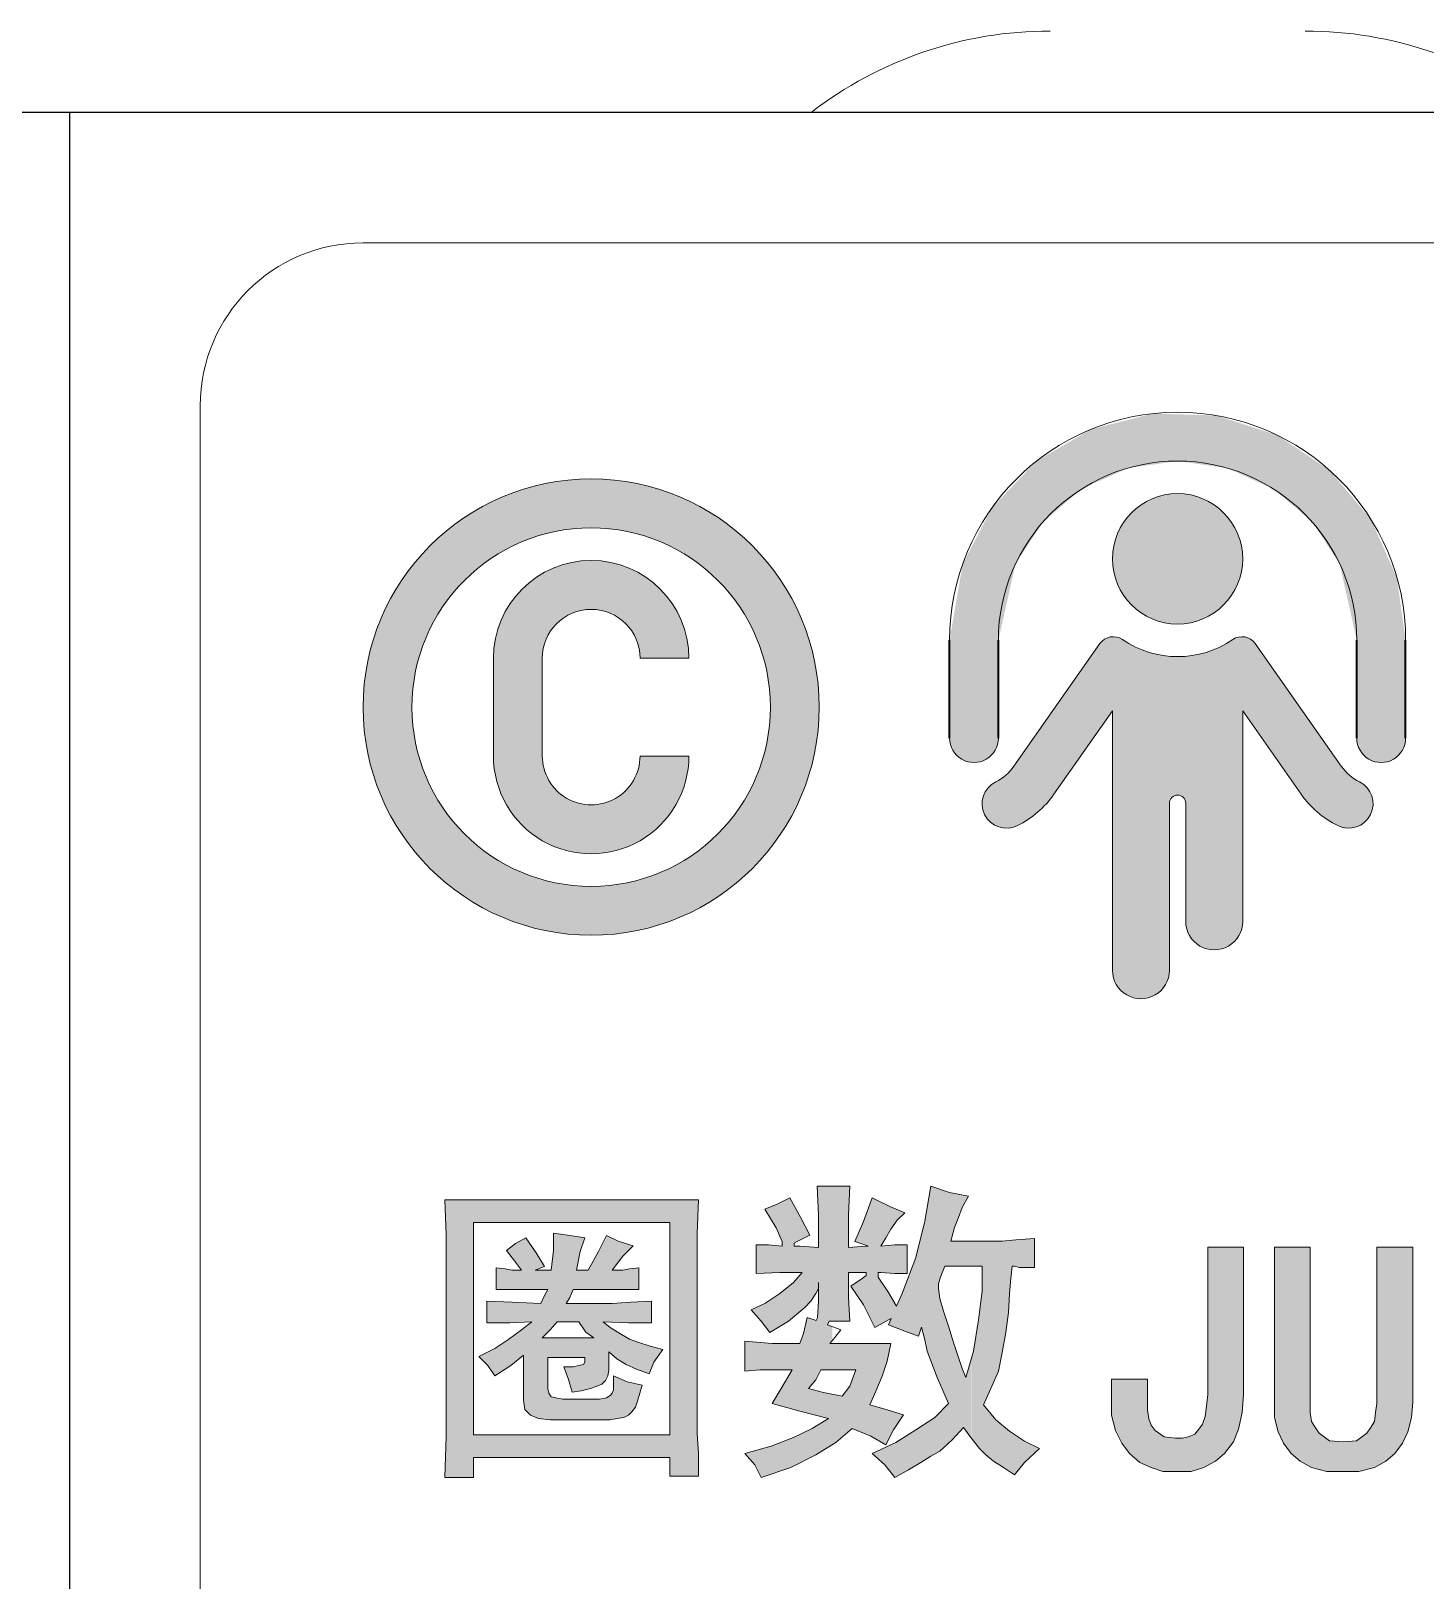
# Model space of a CAD drawing. Header units: millimetres. Extents: x -13 to 383, y -156 to 81.
# Drawn here: x 128.11 to 136.67, y 39.64 to 49.15 of the extents above; entities that cross this region are included whole.
import ezdxf

# ---------------------------------------------------------------- set-up
doc = ezdxf.new("R2010")
doc.units = ezdxf.units.MM
doc.header["$LTSCALE"] = 0.5
doc.layers.get('0').update_dxf_attribs({"lineweight": 18})
doc.layers.add('粗实线层', color=7, linetype='Continuous', lineweight=35)

msp = doc.modelspace()

# ---------------------------------------------------------------- hatches: boundary and pattern name
at = {"linetype": 'Continuous', "ltscale": 0.5}
msp.add_hatch(color=4, dxfattribs=at).paths.add_polyline_path([(136.2534463501168, 45.410622961361), (136.1483802324263, 45.87975296883008), (135.9781308985598, 46.1385369452524), (135.7424834106432, 46.33959475677326), (135.4601248057391, 46.46698235574411), (135.1534463504017, 46.51059780216838), (134.8467678950644, 46.46698235574278), (134.5644092901609, 46.3395947567707), (134.3287618022452, 46.13853694524882), (134.1585124683789, 45.87975296882618), (134.0534463506332, 45.41062063195064), (134.053446350705, 45.41062685825487), (134.0534463507682, 44.810601817866), (134.0483361774457, 44.77177850103657), (134.0333518345567, 44.73560070025749), (134.0095144976106, 44.70453391464417), (133.9784486692552, 44.6806953301725), (133.9422714702296, 44.66570953450844), (133.90344835864, 44.66059780216724), (133.8646251102169, 44.66570849516356), (133.8284475100158, 44.68069332231357), (133.7973810434829, 44.70453107510578), (133.7735428748488, 44.73559722255276), (133.7585575634404, 44.77177462216935), (133.753446350705, 44.81059780218104), (133.7534463507013, 45.41062685826385), (133.8343961506027, 45.87975296882531), (134.0154071805628, 46.2259914788083), (134.2850494551736, 46.50872658894706), (134.6223230554143, 46.7059387015141), (135.0009608898091, 46.80226880650325), (135.3914743929172, 46.79021465150635), (135.763450114349, 46.67071502210208), (136.0879183384357, 46.45307662861293), (136.3396092648816, 46.15424929333843), (136.4989210375562, 45.7975058871629), (136.5534463500383, 45.41062982295467), (136.5534463500353, 44.81059780217917), (136.5483351373661, 44.77177462216935), (136.5333498259577, 44.73559722255276), (136.5095116573237, 44.70453107510578), (136.4784451907907, 44.68069332231357), (136.4422675905897, 44.66570849516356), (136.4034443421666, 44.66059780216724), (136.364621230577, 44.66570953450844), (136.3284440315514, 44.6806953301725), (136.2973782031959, 44.70453391464417), (136.2735408662498, 44.73560070025749), (136.2585565233609, 44.77177850103657), (136.2534463500383, 44.81060181786385), (136.2534463500383, 45.41062982295467)], flags=0)
h = msp.add_hatch(color=4, dxfattribs=at)
edge = h.paths.add_edge_path(flags=0)
edge.add_arc((131.5534463513754, 45.00059780257939), 1.100000000010283, 3.3309081754652e-12, 42.90514796026184)
edge.add_arc((131.5534463514166, 45.00059780268364), 1.099999999909128, 42.90514795774602, 90.00000000161216)
edge.add_line((131.5534463513856, 46.10059780259275), (131.5534463513856, 46.40059780259035))
edge.add_arc((131.5534463513783, 45.00059780258307), 1.400000000007282, -4.530420483206399e-11, 89.99999999970231, ccw=False)
edge.add_line((132.9534463513856, 45.00059780258196), (132.6534463513849, 45.00059780259219))
edge = h.paths.add_edge_path(flags=0)
edge.add_arc((131.5534463513966, 45.00059780254404), 1.099999999953184, 269.9999999994256, 324.4079649619454)
edge.add_arc((131.5534463514099, 45.0005978025949), 1.099999999972, 324.4079649593887, 359.9999999998575)
edge.add_line((132.6534463513819, 45.00059780259216), (132.9534463513856, 45.00059780259219))
edge.add_arc((131.5534463513866, 45.00059780258932), 1.399999999998954, -89.99999999996157, 1.1760903362301178e-10, ccw=False)
edge.add_line((131.5534463513876, 43.60059780259036), (131.5534463513856, 43.90059780259083))
edge = h.paths.add_edge_path(flags=0)
edge.add_arc((131.5534463514343, 45.00059780257598), 1.400000000050625, 152.2807203900483, 179.9999999999974, ccw=False)
edge.add_arc((131.553446351383, 45.0005978025891), 1.39999999999916, 89.99999999990001, 152.280720389548, ccw=False)
edge.add_line((131.5534463513855, 46.40059780258826), (131.5534463513856, 46.10059780259221))
edge.add_arc((131.5534463513929, 45.0005978025896), 1.100000000002616, 90.00000000038048, 179.9999999998645)
edge.add_line((130.4534463513903, 45.0005978025922), (130.1534463513851, 45.00059780259219))
edge = h.paths.add_edge_path(flags=0)
edge.add_arc((131.5534463513833, 45.00059780259048), 1.399999999997249, 199.4673019416977, 270.0000000000954, ccw=False)
edge.add_arc((131.5534463513304, 45.00059780258371), 1.399999999945125, 179.999999999619, 199.4673019421577, ccw=False)
edge.add_line((130.1534463513853, 45.00059780259302), (130.4534463513857, 45.00059780259219))
edge.add_arc((131.5534463513758, 45.00059780257768), 1.09999999999016, 179.9999999992443, 270.0000000010318)
edge.add_line((131.5534463513956, 43.90059780258752), (131.5534463513856, 43.60059780259545))
edge = h.paths.add_edge_path(flags=0)
edge.add_line((131.5534463513856, 45.60059780258911), (131.5534463513856, 45.64094157121171))
edge.add_line((131.5534463513856, 45.64094157121171), (131.5534463513856, 45.90059780258523))
edge.add_arc((131.5534463514071, 45.30059780260672), 0.5999999999785146, -2.8632030080188997e-10, 90.00000000205188, ccw=False)
edge.add_line((132.1534463513856, 45.30059780260372), (131.8534463513856, 45.30059780260022))
edge.add_arc((131.5534463513373, 45.30059780256997), 0.3000000000482714, 5.77554804144241e-09, 89.99999998500203)
edge = h.paths.add_edge_path(flags=0)
edge.add_arc((131.5534463513821, 45.30059780258759), 0.5999999999840175, 145.4420408847364, 179.9995411834517, ccw=False)
edge.add_arc((131.5534463514441, 45.30059780250116), 0.6000000000840717, 90.00000000558009, 145.4420408812954, ccw=False)
edge.add_line((131.5534463513856, 45.90059780258522), (131.5534463513856, 45.60059780258911))
edge.add_arc((131.5534463513834, 45.30059780261198), 0.2999999999771319, 89.99999999958203, 179.9995411872975)
edge.add_line((131.2534463514159, 45.30060020494967), (131.2534463513856, 45.00059780259219))
edge.add_line((131.2534463513856, 45.00059780259219), (130.9534463513856, 45.00059780259219))
edge.add_line((130.9534463513856, 45.00059780259219), (130.9534463513856, 45.30060260729903))
edge = h.paths.add_edge_path(flags=0)
edge.add_arc((131.5534463514104, 44.70059780262429), 0.60000000003064, 201.5961435173326, 269.9999999976306, ccw=False)
edge.add_arc((131.5534463513646, 44.70059780258316), 0.5999999999728716, 179.9997404137335, 201.5961435152917, ccw=False)
edge.add_line((130.9534463513979, 44.70060052096419), (130.9534463513856, 45.00059780259219))
edge.add_line((130.9534463513856, 45.00059780259219), (131.2534463513856, 45.00059780259219))
edge.add_line((131.2534463513856, 45.00059780259219), (131.2534463513856, 44.70060052094801))
edge.add_arc((131.5534463514145, 44.70059780262404), 0.3000000000412317, 179.9994808383641, 269.9999999949355)
edge.add_line((131.553446351388, 44.40059780258281), (131.5534463513856, 44.10059780259505))
edge = h.paths.add_edge_path(flags=0)
edge.add_arc((131.5534463513261, 44.7005978026741), 0.300000000058894, 270.0000000113394, 328.7293883228806)
edge.add_arc((131.5534463515819, 44.70059780252436), 0.2999999997625762, 328.729388321967, 360.0000000115185)
edge.add_line((131.8534463513444, 44.70059780258467), (132.1534463513854, 44.70059780257302))
edge.add_arc((131.5534463514019, 44.70059780257661), 0.5999999999834529, 269.99999999769847, 359.99999999965735, ccw=False)
edge.add_line((131.5534463513778, 44.10059780259314), (131.5534463513856, 44.40059780261519))
h = msp.add_hatch(color=4, dxfattribs=at)
edge = h.paths.add_edge_path(flags=0)
edge.add_arc((135.1534463503992, 45.9105978021828), 0.3999999999955719, 178.1921975606817, 360, ccw=False)
edge.add_arc((135.1534463504033, 45.9105978021768), 0.3999999999998582, -4.559979061014019e-10, 178.1921975598416, ccw=False)
h = msp.add_hatch(color=4, dxfattribs=at)
edge = h.paths.add_edge_path(flags=0)
edge.add_line((134.7534463504034, 43.38559796676663), (134.7534463504034, 44.97740560221818))
edge.add_line((134.7534463504034, 44.97740560221818), (134.3946054685349, 44.46597812624828))
edge.add_arc((133.9034463506688, 44.81059780230272), 0.6000000001557204, 296.38779996306494, 324.94474626834983, ccw=False)
edge.add_arc((134.1034463507573, 44.40748491475001), 0.1499999999929535, 116.3878892123299, 296.3877999616315, ccw=False)
edge.add_arc((133.9034463507236, 44.81059780220662), 0.3000000000596001, 296.3877553379322, 324.9447462726833)
edge.add_line((134.1490259096547, 44.63828796420846), (134.3873017621248, 44.9778836566847))
edge.add_line((134.3873017621248, 44.9778836566847), (134.6765213017061, 45.3900853498133))
edge.add_arc((134.7584545217947, 45.33253405802803), 0.1001259393975523, 55.716585159928286, 144.9151406827123, ccw=False)
edge.add_arc((135.1534463503972, 45.91059780218919), 0.6000000000126071, 235.6448927974549, 304.3551072113145)
edge.add_arc((135.5484381790302, 45.33253405809375), 0.100125939360499, 35.08485922234411, 124.2834148230703, ccw=False)
edge.add_line((135.6303713991838, 45.39008534972194), (136.157866791155, 44.63828796421073))
edge.add_arc((136.4034463505357, 44.8105978026676), 0.3000000006911131, 215.0552537497136, 243.6121999994642)
edge.add_arc((136.2034463500584, 44.40748491474004), 0.1499999999802455, -116.38762147070571, 63.61220004105019, ccw=False)
edge.add_arc((136.4034463500957, 44.81059780225092), 0.6000000000822319, 215.0552537251503, 243.61224466227958, ccw=False)
edge.add_line((135.9122872322506, 44.4659781262944), (135.553446350288, 44.97740560217719))
edge.add_line((135.553446350288, 44.97740560217719), (135.5534463504032, 43.68560016036685))
edge.add_arc((135.3784463504106, 43.68559780217873), 0.1750000000085105, -179.99998327644778, 0.0007720812944853606, ccw=False)
edge.add_line((135.2034463504021, 43.68559775109955), (135.2034463504031, 44.4105978021697))
edge.add_arc((135.1534463503896, 44.41059780222924), 0.0500000000135401, 359.9999999317682, 540.0000000154376)
edge.add_line((135.103446350376, 44.41059780221577), (135.1034463504031, 43.3855978021712))
edge.add_arc((134.9284463503957, 43.38559780217119), 0.1750000000073442, -179.9999461107194, 2.2737367544323206e-12, ccw=False)
at = {"layer": '粗实线层', "linetype": 'Continuous'}
h = msp.add_hatch(color=4, dxfattribs=at)
h.paths.add_polyline_path([(132.8338353793992, 41.09418986810645), (132.8396068955279, 41.1095805777838), (132.8568450921328, 41.15554910206374), (132.8798548048674, 41.25525785724447), (132.9343743471053, 41.23578659215921), (132.9424972457138, 41.2527794547425), (132.9488839430692, 41.35496661242522), (132.9488839430692, 41.43166565487198), (132.9335441345802, 41.40098603789333), (132.902864517601, 41.35496661242522), (132.8645149963773, 41.3166170912019), (132.7648062411973, 41.2322481445105), (132.6497576775273, 41.1632190063084), (132.5960683478145, 41.2322481445105), (132.5347091138572, 41.3012772827126), (132.6190780605481, 41.33962680393589), (132.7111169114846, 41.40098603789333), (132.7954858581755, 41.47001517609542), (132.8491751878882, 41.53137441005271), (132.7111169114846, 41.53137441005271), (132.5653887308354, 41.52370450580805), (132.5653887308354, 41.70011230343557), (132.6420877732817, 41.70011230343557), (132.7250599866805, 41.6924423991909), (132.7250599866805, 41.72048441519312), (132.6881071987499, 41.80494793046217), (132.6190780605481, 41.91999649413223), (132.6957771029944, 41.95067611111089), (132.7724761454419, 41.98902563233433), (132.8415052836437, 41.86630716441946), (132.8951946133565, 41.75892850499407), (132.8184955709101, 41.72057898377074), (132.7986008430206, 41.71063161982614), (132.7986008430206, 41.6924423991909), (132.8338353793992, 41.6924423991909), (132.9488839430692, 41.68477249494624), (132.9488839430692, 41.88419000530758), (132.9412140388247, 42.0605978029351), (133.0329274321555, 42.0605978029351), (133.0329274321555, 41.2322481445105), (133.0141939607121, 41.2322481445105), (133.0038130437827, 41.21053157467859), (133.0329274321555, 41.19933373299671), (133.0329274321555, 41.11295780671171), (133.0179130812711, 41.09418986810645), (133.0329274321555, 41.09418986810645), (133.0329274321555, 40.93312187896829), (132.9642237515583, 40.93312187896826), (132.9335441345802, 40.87176264501083), (132.887524709112, 40.8180733152982), (132.9795635600474, 40.79506360256421), (133.0329274321555, 40.78439082814254), (133.0329274321555, 40.47368295131518), (132.9335441345802, 40.41156839033057), (132.7801460496864, 40.3348693478838), (132.5960683478145, 40.27351011392637), (132.5577188265908, 40.35020915637313), (132.4963595926335, 40.4192382945752), (132.6574275817718, 40.46525772004319), (132.7954858581755, 40.51894704975596), (132.9105344218456, 40.57263637946858), (133.0102431770266, 40.63399561342602), (132.8338353793992, 40.68001503889415), (132.6650974860164, 40.72603446436211), (132.7187868157291, 40.8180733152982), (132.7878159539309, 40.93312187896826), (132.7264567199737, 40.93312187896826), (132.6650974860164, 40.93312187896826), (132.58839844357, 40.93312187896826), (132.4963595926335, 40.92545197472359), (132.4963595926335, 41.10952967659575), (132.6650974860164, 41.09418986810645)], flags=0)
h.paths.add_polyline_path([(133.0329274321555, 40.93312187896826), (133.0329274321555, 41.03616702353046), (133.0329274321555, 41.09418986810648), (133.2863597298349, 41.09418986810645), (133.3937383892605, 41.09418986810645), (133.3707286765258, 40.98681120868103), (133.3400490595477, 40.89477235774493), (133.301699538324, 40.80273350680887), (133.2633500171003, 40.71836456011744), (133.3707286765258, 40.68768494313867), (133.4704374317068, 40.65700532616001), (133.4090781977495, 40.56496647522392), (133.3630587722813, 40.47292762428786), (133.2710199213459, 40.52661695400062), (133.1559713576758, 40.57263637946858), (133.0562626024948, 40.48826743277719), (133.0329274321555, 40.47368295131518), (133.0329274321555, 40.78439082814251), (133.0946121237175, 40.7720538898301), (133.1406315491857, 40.8334131237875), (133.1789810704094, 40.93312187896826)], flags=0)
h = msp.add_hatch(color=4, dxfattribs=at)
h.paths.add_polyline_path([(133.8863600003498, 41.56972393127615), (133.8863600003498, 41.61200458970453), (133.8863600003498, 41.72312201616953), (134.0763598670363, 41.72312201616953), (134.1607288137272, 41.7307919204142), (134.2757773773973, 41.73846182465886), (134.2757773773973, 41.56205402703137), (134.2220880476846, 41.56205402703137), (134.1837385264619, 41.56205402703137), (134.1530589094827, 41.56972393127615), (134.1377191009936, 41.56972393127615), (134.1300491967491, 41.49302488882942), (134.1223792925035, 41.40098603789333), (134.114709388259, 41.28593747422327), (134.0993695797699, 41.1632190063084), (134.0763598670363, 41.04050053839365), (134.0533501543017, 40.92545197472359), (134.0073307288334, 40.8180733152982), (133.9613113033663, 40.71836456011744), (134.0380103458127, 40.62632570918135), (134.1223792925035, 40.55729657097928), (134.21441814344, 40.49593733702196), (134.3064569943765, 40.44991791155386), (134.21441814344, 40.36554896486243), (134.1530589094827, 40.2888499224157), (134.0840297712809, 40.3348693478838), (134.0226705373236, 40.3732188691071), (133.9766511118553, 40.41156839033057), (133.9383015906316, 40.44991791155386), (133.8846122609189, 40.51894704975596), (133.8863600003498, 41.00059820093123), (133.899952069409, 41.04817044263832), (133.9306316863871, 41.23991804875516), (133.9536413991218, 41.41632584638266), (133.9536413991218, 41.56972393127615)], flags=0)
h.paths.add_polyline_path([(133.5471364741532, 41.62341326098881), (133.554350445563, 41.65329971397197), (133.600825803866, 41.84584048408428), (133.6391753250896, 42.0605978029351), (133.7542238887597, 42.02224828171178), (133.8692724524298, 41.99923856897778), (133.8309229312061, 41.93020943077568), (133.8079132184725, 41.86885019681825), (133.7849035057379, 41.80749096286096), (133.7618937930043, 41.72312201616953), (133.8863600003498, 41.72312201616953), (133.8863600003498, 41.56972393127615), (133.7235442717816, 41.56972393127615), (133.700534559047, 41.50836469731875), (133.6851947505579, 41.46234527185062), (133.6851947505579, 41.43166565487198), (133.6928646548024, 41.37030642091455), (133.715874367536, 41.29360737846793), (133.7465539845152, 41.20156852753184), (133.7772336014933, 41.10185977235108), (133.8079132184725, 41.00982092141502), (133.8309229312061, 40.94079178321292), (133.8539326439408, 40.8871024535003), (133.8863600003498, 41.00059820093126), (133.8863600003498, 40.51669995620197), (133.8385928354517, 40.58030628371339), (133.7695636972488, 40.50360724126663), (133.6928646548024, 40.43457810306453), (133.6391753250896, 40.4038984860859), (133.5778160911324, 40.36554896486243), (133.501117048686, 40.31952953939447), (133.4167481019941, 40.27351011392637), (133.3553888680368, 40.35020915637313), (133.2786898255904, 40.4192382945752), (133.4244180062386, 40.48826743277719), (133.5471364741532, 40.56496647522392), (133.6621850378232, 40.64166551767068), (133.7465539845152, 40.72603446436211), (133.6775248463134, 40.8871024535003), (133.6161656123561, 41.04817044263832), (133.600825803866, 41.11719958084041), (133.5811031929513, 41.19609002449983), (133.5624762826433, 41.14020929357441), (133.4781073359513, 41.17088891055307), (133.3783985807704, 41.20923843177651), (133.3957050313738, 41.24857127405691), (133.3783985807704, 41.23991804875516), (133.2940296340794, 41.19389862328718), (133.2250004958776, 41.33195689969123), (133.1483014534302, 41.44700546336131), (133.2173305916331, 41.49302488882942), (133.2419838552767, 41.51219964944099), (133.2419838552767, 41.53137441005271), (133.1329616449411, 41.53137441005271), (133.1329616449411, 41.37797632515922), (133.1406315491857, 41.2322481445105), (133.0329274321555, 41.2322481445105), (133.0329274321555, 41.65329971397197), (133.0329274321555, 42.0605978029351), (133.1406315491857, 42.0605978029351), (133.1329616449411, 41.88419000530758), (133.1329616449411, 41.68477249494624), (133.2403403043667, 41.6924423991909), (133.2531574839816, 41.6924423991909), (133.2403403043667, 41.69756927103675), (133.1713111661649, 41.72057898377074), (133.2250004958776, 41.84329745168549), (133.2786898255904, 41.98902563233433), (133.3860684850159, 41.93533630262156), (133.4781073359513, 41.89698678139826), (133.4320879104831, 41.85096735593013), (133.3937383892605, 41.7972780262175), (133.3630587722813, 41.74358869650474), (133.3323709938933, 41.6924423991909), (133.4167481019941, 41.70011230343557), (133.4934471444404, 41.70011230343557), (133.4934471444404, 41.653299713972), (133.4934471444404, 41.52370450580805), (133.4167481019941, 41.52370450580805), (133.3323791553032, 41.53137441005271), (133.3155247116168, 41.53137441005271), (133.3155247116168, 41.50296674586975), (133.3783985807704, 41.40865594213799), (133.4285952080932, 41.32332167569044), (133.4627675274623, 41.40098603789333)], flags=0)
h = msp.add_hatch(color=4, dxfattribs=at)
h.paths.add_polyline_path([(130.6632524781569, 41.76147153739286), (130.6585126066757, 41.89418793886549), (130.6555825739124, 41.97622885624381), (131.3581807257529, 41.97622885624381), (131.3581807257529, 41.83817057983962), (130.8319903715398, 41.83817057983962), (130.8319903715398, 40.53428685824529), (131.3581807257529, 40.53428685824529), (131.3581807257529, 40.39622858184126), (130.8319903715398, 40.39622858184124), (130.8319903715398, 40.27351011392637), (130.6555825739124, 40.27351011392637), (130.6632524781569, 40.52661695400062), (130.6632524781569, 40.7720538898301), (130.6632524781569, 41.55438412278671)], flags=0)
h.paths.add_polyline_path([(131.3581807257529, 41.83817057983962), (131.3581807257529, 41.91712967456966), (131.3581807257529, 41.97622885624381), (132.2125731355806, 41.97622885624381), (132.2049032313361, 41.76914144163752), (132.2049032313361, 41.55438412278671), (132.2049032313361, 40.76438398558543), (132.2049032313361, 40.65700532616001), (132.2049032313361, 40.54195676248995), (132.2125731355806, 40.4192382945752), (132.2125731355806, 40.28118001817115), (132.0361653379533, 40.28118001817115), (132.0361653379533, 40.39622858184124), (131.3581807257529, 40.39622858184124), (131.3581807257529, 40.53428685824529), (132.0361653379533, 40.53428685824529), (132.0361653379533, 41.83817057983962)], flags=0)
h = msp.add_hatch(color=4, dxfattribs=at)
h.paths.add_polyline_path([(131.5347683576707, 41.54603926696849), (131.5983856114374, 41.65913660699875), (131.6478656977011, 41.75809677952521), (131.7185515352197, 41.72275386076578), (131.8104431239942, 41.69447952575818), (131.7468258702265, 41.63086227199114), (131.6832086164599, 41.54603926696849), (131.7114829514678, 41.54603926696849), (131.7468258702265, 41.54603926696849), (131.7892373727383, 41.55310785072044), (131.845786042754, 41.56017643447229), (131.845786042754, 41.4258733431864), (131.7397572864756, 41.4258733431864), (131.662002865204, 41.4258733431864), (131.4428767688962, 41.4258733431864), (131.4216710176403, 41.37639325692317), (131.4004652663845, 41.34105033816375), (131.6832086164599, 41.34105033816375), (131.7963059564903, 41.34811892191556), (131.9235404640246, 41.35518750566752), (131.9235404640246, 41.22088441438152), (131.7821687889863, 41.22088441438152), (131.6266599464452, 41.22795299813348), (131.6690714489559, 41.19261007937406), (131.7397572864756, 41.15019857686264), (131.7892373727383, 41.12192424185518), (131.845786042754, 41.10071849059941), (131.9164718802726, 41.07951273934379), (131.9942263015432, 41.05830698808817), (131.9376776315285, 40.98055256681733), (131.9094032965207, 40.90986672929848), (131.8316488752501, 40.93814106430595), (131.7680316214824, 40.96641539931353), (131.7114829514678, 41.00175831807295), (131.662002865204, 41.04416982058437), (131.662002865204, 40.97348398306548), (131.662002865204, 40.9310724805541), (131.654934281452, 40.89572956179467), (131.6407971139491, 40.86745522678707), (131.6195913626933, 40.84624947553144), (131.5842484439334, 40.83211230802764), (131.5489055251736, 40.81797514052383), (131.492356855159, 40.80383797302003), (131.4358081851443, 40.79676938926821), (131.4146024338884, 40.87452381053891), (131.3863280988805, 40.95227823180972), (131.4428767688962, 40.95227823180972), (131.478219687655, 40.95934681556171), (131.5064940226629, 40.96641539931353), (131.5135626064148, 40.98055256681733), (131.5135626064148, 41.0088269018248), (131.3581807257529, 41.0088269018248), (131.3581807257529, 41.12899282560702), (131.5701112764295, 41.12899282560702), (131.5206311901668, 41.16433574436645), (131.478219687655, 41.22795299813348), (131.3581807257529, 41.22795299813348), (131.3581807257529, 41.65559388754239), (131.3581807257529, 41.76716682122342), (131.4216710176403, 41.75809677952521), (131.5135626064148, 41.74395961202155), (131.4852882714069, 41.65913660699875), (131.4640825201511, 41.54603926696849)], flags=0)
h.paths.add_polyline_path([(131.0823789975491, 41.60258793698367), (131.0625644337721, 41.62806380469744), (131.0328989112865, 41.66620519075071), (131.0894475813012, 41.70861669326198), (131.1530648350678, 41.74395961202155), (131.2166820888355, 41.6520680232469), (131.2661621750981, 41.56724501822425), (131.2096135050835, 41.54603926696849), (131.30857367761, 41.54603926696849), (131.3227108451139, 41.66620519075071), (131.3227108451139, 41.77223394702902), (131.3581807257529, 41.76716682122342), (131.3581807257529, 41.22795299813351), (131.3439165963698, 41.22795299813348), (131.301505093858, 41.17847291187025), (131.2520250075953, 41.12899282560702), (131.3581807257529, 41.12899282560702), (131.3581807257529, 41.00882690182483), (131.287367926354, 41.0088269018248), (131.287367926354, 40.81797514052383), (131.294436510106, 40.78970080551625), (131.30857367761, 40.7684950542606), (131.3368480126178, 40.76142647050879), (131.3581807257529, 40.7578710183195), (131.3581807257529, 40.62712337922276), (131.301505093858, 40.62712337922276), (131.2308192563394, 40.63419196297472), (131.1813391700756, 40.65539771423037), (131.1459962513168, 40.69074063298979), (131.1389276675649, 40.74728930300498), (131.1389276675649, 41.02296406932872), (131.0611732462933, 40.95934681556171), (130.9622130737668, 40.89572956179467), (130.9198015712561, 40.95934681556171), (130.8632529012403, 41.01589548557676), (130.9622130737668, 41.06537557183999), (131.0470360787904, 41.12192424185518), (131.124790500061, 41.17847291187025), (131.1884077538276, 41.22795299813348), (131.0541046625424, 41.22088441438152), (130.9127329875041, 41.22088441438152), (130.9127329875041, 41.35518750566752), (131.0682418300452, 41.34811892191556), (131.2449564238433, 41.34105033816375), (131.2661621750981, 41.39053042442698), (131.287367926354, 41.4258733431864), (131.110653332557, 41.4258733431864), (130.9692816575188, 41.4258733431864), (130.9692816575188, 41.56017643447229), (131.0258303275345, 41.55310785072044), (131.0682418300452, 41.54603926696849), (131.1035847488051, 41.54603926696849), (131.124790500061, 41.54603926696849)], flags=0)
h = msp.add_hatch(color=4, dxfattribs=at)
h.paths.add_polyline_path([(138.4235322440177, 41.19892271860022), (138.4278801972534, 41.23805429772691), (138.4314026150608, 41.26975605799698), (138.4235322440177, 41.33271902634971), (138.4077915019294, 41.37994125261421), (138.392050759841, 41.41929310783468), (138.3605692756644, 41.45077459201097), (138.3290877914877, 41.47438570514323), (138.2818655652237, 41.49012644723144), (138.2267729679156, 41.49799681827546), (138.2234951352185, 41.68650301180455), (138.3133470494004, 41.67901535228945), (138.3999211308852, 41.65540423915719), (138.4707544702817, 41.61605238393674), (138.533717438634, 41.56883015767222), (138.5809396648991, 41.50586718931951), (138.6202915201199, 41.43503384992275), (138.6439026332514, 41.35633013948195), (138.6517730042955, 41.26975605799698), (138.6439026332514, 41.17531160546799), (138.6202915201199, 41.08873752398302), (138.5809396648991, 41.01790418458626), (138.533717438634, 40.95494121623353), (138.4707544702817, 40.90771898996903), (138.392050759841, 40.86836713474856), (138.3054766783562, 40.84475602161633), (138.2234951352185, 40.84475602161633), (138.2234951352185, 41.02577455563029), (138.2818655652237, 41.03364492667433), (138.3290877914877, 41.04938566876255), (138.3605692756644, 41.07299678189481), (138.392050759841, 41.10447826607123), (138.4077915019294, 41.14383012129156)], flags=0)
h.paths.add_polyline_path([(138.8091804251779, 41.26188568695296), (138.8091804251779, 41.26902564092752), (138.8091804251779, 41.3169782842615), (138.8091804251779, 41.39568199470228), (138.8327915383094, 41.47438570514323), (138.8721433935303, 41.53734867349593), (138.9193656197942, 41.59244127080448), (138.9823285881476, 41.63966349706897), (139.0531619275441, 41.6711449812454), (139.1239952669406, 41.69475609437766), (139.2105693484255, 41.70262646542171), (139.3050138009544, 41.6868857233335), (139.3915878824403, 41.66327461020123), (139.4624212218368, 41.6239227549809), (139.517513819145, 41.56883015767222), (139.5568656743658, 41.50586718931951), (139.5883471585425, 41.43503384992275), (139.6040879006298, 41.35633013948195), (139.611958271674, 41.27762642904103), (139.3915878824403, 41.27762642904103), (139.3837175113962, 41.37207088157005), (139.3443656561753, 41.4429042209668), (139.3207545430428, 41.46651533409918), (139.2892730588671, 41.49012644723144), (139.2499212036463, 41.49799681827546), (139.2105693484255, 41.50586718931951), (139.1318656379848, 41.49012644723144), (139.0767730406766, 41.45864496305501), (139.0374211854557, 41.41142273679049), (139.0295508144116, 41.34058939739374), (139.0374211854557, 41.28549680008519), (139.0689026696325, 41.23827457382055), (139.092513782765, 41.20679308964427), (139.1397360090289, 41.18318197651201), (139.2026989773813, 41.15170049233573), (139.2892730588671, 41.1202190081593), (139.3679767693078, 41.08873752398302), (139.4388101087043, 41.0415152977185), (139.5017730770566, 41.00216344249805), (139.5489953033216, 40.94707084518951), (139.5962175295857, 40.89984861892498), (139.6198286427182, 40.84475602161633), (139.6434397558507, 40.78179305326359), (139.6513101268948, 40.71883008491103), (139.6434397558507, 40.63225600342606), (139.6198286427182, 40.54568192194109), (139.5804767874984, 40.47484858254433), (139.5253841901891, 40.41975598523565), (139.4624212218368, 40.37253375897115), (139.3915878824403, 40.33318190375082), (139.3050138009544, 40.30957079061842), (139.2105693484255, 40.30957079061842), (139.1082545248533, 40.30957079061842), (139.0216804433674, 40.33318190375082), (138.9508471039709, 40.37253375897115), (138.8878841356186, 40.41975598523565), (138.8406619093536, 40.48271895358835), (138.8013100541338, 40.55355229298511), (138.7776989410012, 40.62438563238187), (138.7776989410012, 40.71095971386683), (138.7776989410012, 40.78179305326359), (138.998069330236, 40.78179305326359), (138.998069330236, 40.71883008491103), (138.998069330236, 40.66373748760234), (139.0138100723232, 40.61651526133785), (139.0295508144116, 40.57716340611737), (139.0610322985883, 40.54568192194109), (139.1239952669406, 40.49845969567657), (139.2105693484255, 40.49058932463254), (139.2577915746905, 40.49058932463254), (139.3050138009544, 40.49845969567657), (139.3443656561753, 40.52207080880883), (139.375847140352, 40.54568192194109), (139.4151989955718, 40.61651526133785), (139.4309397376601, 40.69521897177876), (139.4073286245276, 40.76605231117552), (139.3601063982637, 40.82901527952811), (139.281402687823, 40.88410787683677), (139.1633471221614, 40.94707084518951), (139.0767730406766, 40.97855232936579), (139.0059397012801, 41.01790418458626), (138.9429767329268, 41.05725603980671), (138.8878841356186, 41.10447826607123), (138.8564026514419, 41.15170049233573), (138.8249211672652, 41.19892271860022)], flags=0)
h.paths.add_polyline_path([(137.7939025604903, 40.32531153270663), (137.7939025604903, 41.42388235693051), (137.7939025604903, 41.6868857233335), (138.2189025968714, 41.6868857233335), (138.2234951352185, 41.68650301180455), (138.2234951352185, 41.49799681827546), (138.1716803706063, 41.50586718931951), (138.014272949725, 41.50586718931951), (138.014272949725, 41.02577455563029), (138.1716803706063, 41.02577455563029), (138.2267729679156, 41.02577455563029), (138.2234951352185, 40.84475602161636), (138.2110322258272, 40.84475602161633), (138.014272949725, 40.84475602161633), (138.014272949725, 40.32531153270663)], flags=0)
h.paths.add_polyline_path([(137.1839488045738, 40.89029173979996), (137.2728277691877, 41.35161588946244), (137.3374210399336, 41.6868857233335), (137.6286247685648, 41.6868857233335), (137.6286247685648, 40.32531153270663), (137.4239951214184, 40.32531153270663), (137.4239951214184, 41.139723840747), (137.2665877005371, 40.32531153270663), (137.1013099086106, 40.32531153270663), (136.9517728587734, 41.09900322534489), (136.9517728587734, 40.32531153270663), (136.747143211627, 40.32531153270663), (136.747143211627, 41.35161588946244), (136.747143211627, 41.6868857233335), (137.030476569214, 41.6868857233335), (137.09506983996, 41.35161588946244)], flags=0)
h.paths.add_polyline_path([(136.3772357725552, 40.72670045595505), (136.3772357725552, 41.34129210839561), (136.3772357725552, 41.6868857233335), (136.5976061617888, 41.6868857233335), (136.5976061617888, 40.7345708269991), (136.5897357907457, 40.64012637447008), (136.5661246776132, 40.55355229298511), (136.5346431934365, 40.48271895358835), (136.4874209671725, 40.41975598523565), (136.4323283698633, 40.37253375897115), (136.3614950304668, 40.33318190375082), (136.2670505779378, 40.30957079061842), (136.1726061254088, 40.30957079061842), (136.0702913018357, 40.30957079061842), (135.9758468493066, 40.33318190375082), (135.9050135099101, 40.37253375897115), (135.8499209126009, 40.41975598523565), (135.802698686337, 40.48271895358835), (135.7712172021602, 40.55355229298511), (135.7476060890277, 40.64012637447008), (135.7476060890277, 40.7345708269991), (135.7476060890277, 41.34129210839556), (135.7476060890277, 41.6868857233335), (135.9679764782625, 41.6868857233335), (135.9679764782625, 41.34129210839556), (135.9679764782625, 40.72670045595505), (135.9679764782625, 40.67160785864639), (135.9758468493066, 40.61651526133785), (135.9994579624391, 40.57716340611737), (136.0230690755716, 40.54568192194109), (136.086032043924, 40.49845969567657), (136.1726061254088, 40.49058932463254), (136.2513098358495, 40.49845969567657), (136.3142728042018, 40.54568192194109), (136.3378839173343, 40.57716340611737), (136.3614950304668, 40.61651526133785), (136.369365401511, 40.67160785864639)], flags=0)
h.paths.add_polyline_path([(135.3383467947361, 40.78179305326359), (135.3383467947361, 41.28967320306129), (135.3383467947361, 41.6868857233335), (135.5587171839697, 41.6868857233335), (135.5587171839697, 40.78179305326359), (135.5508468129256, 40.67160785864639), (135.5272356997941, 40.56929303507332), (135.4957542156174, 40.49058932463254), (135.4406616183093, 40.41975598523565), (135.385569021, 40.37253375897115), (135.3147356816036, 40.33318190375082), (135.2360319711629, 40.30957079061842), (135.149457889678, 40.30957079061842), (135.0628838081922, 40.30957079061842), (134.9920504687957, 40.33318190375082), (134.9212171293992, 40.3646633879271), (134.8582541610469, 40.41975598523565), (134.8110319347819, 40.48271895358835), (134.771680079562, 40.5614226640293), (134.7480689664295, 40.65586711655829), (134.7480689664295, 40.77392268221957), (134.7480689664295, 40.87623750579275), (134.9684393556632, 40.87623750579275), (134.9684393556632, 40.75031156908731), (134.9684393556632, 40.6873486007346), (134.9763097267073, 40.63225600342606), (134.9920504687957, 40.59290414820558), (135.0156615819282, 40.5614226640293), (135.0707541792364, 40.52207080880883), (135.1415875186339, 40.51420043776478), (135.1809393738537, 40.51420043776478), (135.2202912290746, 40.52207080880883), (135.2596430842943, 40.53781155089704), (135.2832541974269, 40.56929303507332), (135.3068653105594, 40.60077451924963), (135.3226060526478, 40.64799674551427), (135.3304764236919, 40.71095971386683)], flags=0)
msp.add_hatch(color=4, dxfattribs=at).paths.add_polyline_path([(131.3581807257529, 40.62712337922276), (131.3581807257529, 40.72415941795408), (131.3581807257529, 40.75787101831953), (131.3792595151285, 40.7543578867568), (131.6054541951893, 40.7543578867568), (131.6478656977011, 40.76142647050879), (131.6690714489559, 40.77556363801245), (131.6832086164599, 40.78970080551625), (131.6902772002119, 40.81090655677188), (131.6902772002119, 40.84624947553144), (131.6902772002119, 40.89572956179467), (131.7751002052344, 40.86038664303511), (131.8669917940089, 40.83918089177948), (131.8528546265049, 40.78970080551625), (131.8387174590021, 40.74022071925302), (131.8245802914981, 40.7048778004936), (131.8033745402423, 40.67660346548599), (131.7821687889863, 40.65539771423037), (131.7538944539785, 40.64126054672656), (131.7114829514678, 40.63419196297472), (131.6690714489559, 40.62712337922276)], flags=0)

# ---------------------------------------------------------------- linework, layer by layer
at = {"color": 4, "linetype": 'Continuous', "lineweight": 25}
for p, q in [((143.1534467303829, 48.64999987148563), (127.1534459704242, 48.64999987148563)), ((128.3534462602518, 20.64999900721828), (128.3534462602518, 48.64999987148563))]:
    msp.add_line(p, q, dxfattribs=at)
at = {"color": 4, "ltscale": 0.5}
for p, q in [((127.1534459704242, 48.64999987148563), (143.1534467303829, 48.64999987148563)), ((128.3534462602518, 20.64999900721828), (128.3534462602518, 48.64999987148563)), ((130.1534462600123, 47.84999987148561), (140.1534464405451, 47.84999987148561)), ((129.1534462602518, 22.44999900714127), (129.1534462602517, 46.84999987128462))]:
    msp.add_line(p, q, dxfattribs=at)
at = {"color": 4, "linetype": 'Continuous', "ltscale": 0.5}
for p, q in [((134.6765213017061, 45.3900853498133), (134.1490259096515, 44.63828796421073)), ((135.6303713991709, 45.39008534971286), (136.157866791155, 44.63828796421073)), ((130.9534463513856, 44.70060052094801), (130.9534463513856, 45.30060260729903)), ((131.2534463513856, 44.70060052094801), (131.2534463513856, 45.30060260729903)), ((131.8534463513856, 45.30059780260022), (132.1534463513856, 45.30059780260022)), ((134.7534463505185, 44.97740560217719), (134.3946054685349, 44.46597812624828)), ((134.7534463504034, 43.38559796676663), (134.7534463504034, 44.97740560221818)), ((135.553446350288, 44.97740560217719), (135.9122872322716, 44.46597812624828)), ((135.5534463504032, 43.68560016036685), (135.5534463504032, 44.97740560221818)), ((131.8534463513853, 44.70059780258035), (132.1534463513854, 44.70059780257302)), ((135.1034463504031, 43.3855978021712), (135.1034463504031, 44.4105978021697)), ((135.2034463504031, 43.68559785330093), (135.2034463504031, 44.4105978021697))]:
    msp.add_line(p, q, dxfattribs=at)
at = {"color": 4, "lineweight": 0}
for points in [[(133.1329616449411, 41.68477249494624), (133.2403403043667, 41.6924423991909), (133.2531574839816, 41.6924423991909), (133.2403403043667, 41.69756927103675), (133.1713111661649, 41.72057898377074), (133.2250004958776, 41.84329745168549), (133.2786898255904, 41.98902563233433), (133.3860684850159, 41.93533630262156), (133.4781073359513, 41.89698678139826), (133.4320879104831, 41.85096735593013), (133.3937383892605, 41.7972780262175), (133.3630587722813, 41.74358869650474), (133.3323709938933, 41.6924423991909), (133.3323791553032, 41.6924423991909), (133.4167481019941, 41.70011230343557), (133.4934471444404, 41.70011230343557), (133.4934471444404, 41.52370450580805), (133.4167481019941, 41.52370450580805), (133.3323791553032, 41.53137441005271), (133.3155247116168, 41.53137441005271), (133.3155247116168, 41.50296674586975), (133.3783985807704, 41.40865594213799), (133.4285952080932, 41.32332167569044), (133.4627675274623, 41.40098603789333), (133.5471364741532, 41.62341326098881), (133.600825803866, 41.84584048408428), (133.6391753250896, 42.0605978029351), (133.7542238887597, 42.02224828171178), (133.8692724524298, 41.99923856897778), (133.8309229312061, 41.93020943077568), (133.8079132184725, 41.86885019681825), (133.7849035057379, 41.80749096286096), (133.7618937930043, 41.72312201616953), (134.0763598670363, 41.72312201616953), (134.1607288137272, 41.7307919204142), (134.2757773773973, 41.73846182465886), (134.2757773773973, 41.56205402703137), (134.2220880476846, 41.56205402703137), (134.1837385264619, 41.56205402703137), (134.1530589094827, 41.56972393127615), (134.1377191009936, 41.56972393127615), (134.1300491967491, 41.49302488882942), (134.1223792925035, 41.40098603789333), (134.114709388259, 41.28593747422327), (134.0993695797699, 41.1632190063084), (134.0763598670363, 41.04050053839365), (134.0533501543017, 40.92545197472359), (134.0073307288334, 40.8180733152982), (133.9613113033663, 40.71836456011744), (134.0380103458127, 40.62632570918135), (134.1223792925035, 40.55729657097928), (134.21441814344, 40.49593733702196), (134.3064569943765, 40.44991791155386), (134.21441814344, 40.36554896486243), (134.1530589094827, 40.2888499224157), (134.0840297712809, 40.3348693478838), (134.0226705373236, 40.3732188691071), (133.9766511118553, 40.41156839033057), (133.9383015906316, 40.44991791155386), (133.8846122609189, 40.51894704975596), (133.8385928354517, 40.58030628371339), (133.7695636972488, 40.50360724126663), (133.6928646548024, 40.43457810306453), (133.6391753250896, 40.4038984860859), (133.5778160911324, 40.36554896486243), (133.501117048686, 40.31952953939447), (133.4167481019941, 40.27351011392637), (133.3553888680368, 40.35020915637313), (133.2786898255904, 40.4192382945752), (133.4244180062386, 40.48826743277719), (133.5471364741532, 40.56496647522392), (133.6621850378232, 40.64166551767068), (133.7465539845152, 40.72603446436211), (133.6775248463134, 40.8871024535003), (133.6161656123561, 41.04817044263832), (133.600825803866, 41.11719958084041), (133.5811031929513, 41.19609002449983), (133.5624762826433, 41.14020929357441), (133.4781073359513, 41.17088891055307), (133.3783985807704, 41.20923843177651), (133.3957050313738, 41.24857127405691), (133.3783985807704, 41.23991804875516), (133.2940296340794, 41.19389862328718), (133.2250004958776, 41.33195689969123), (133.1483014534302, 41.44700546336131), (133.2173305916331, 41.49302488882942), (133.2419838552767, 41.51219964944099), (133.2419838552767, 41.53137441005271), (133.2403403043667, 41.53137441005271), (133.1329616449411, 41.53137441005271), (133.1329616449411, 41.37797632515922), (133.1406315491857, 41.2322481445105), (133.0141939607121, 41.2322481445105), (133.0038130437827, 41.21053157467859), (133.0869422194729, 41.17855881479773), (133.0485926982503, 41.13253938932974), (133.0179130812711, 41.09418986810645), (133.2863597298349, 41.09418986810645), (133.3937383892605, 41.09418986810645), (133.3707286765258, 40.98681120868103), (133.3400490595477, 40.89477235774493), (133.301699538324, 40.80273350680887), (133.2633500171003, 40.71836456011744), (133.3707286765258, 40.68768494313867), (133.4704374317068, 40.65700532616001), (133.4090781977495, 40.56496647522392), (133.3630587722813, 40.47292762428786), (133.2710199213459, 40.52661695400062), (133.1559713576758, 40.57263637946858), (133.0562626024948, 40.48826743277719), (132.9335441345802, 40.41156839033057), (132.7801460496864, 40.3348693478838), (132.5960683478145, 40.27351011392637), (132.5577188265908, 40.35020915637313), (132.4963595926335, 40.4192382945752), (132.6574275817718, 40.46525772004319), (132.7954858581755, 40.51894704975596), (132.9105344218456, 40.57263637946858), (133.0102431770266, 40.63399561342602), (132.8338353793992, 40.68001503889415), (132.6650974860164, 40.72603446436211), (132.7187868157291, 40.8180733152982), (132.7878159539309, 40.93312187896826), (132.7264567199737, 40.93312187896826), (132.6650974860164, 40.93312187896826), (132.58839844357, 40.93312187896826), (132.4963595926335, 40.92545197472359), (132.4963595926335, 41.10952967659575), (132.6650974860164, 41.09418986810645), (132.8338353793992, 41.09418986810645), (132.8568450921328, 41.15554910206374), (132.8798548048674, 41.25525785724447), (132.9343743471053, 41.23578659215921), (132.9424972457138, 41.2527794547425), (132.9488839430692, 41.35496661242522), (132.9488839430692, 41.47001517609542), (132.9488839430692, 41.43166565487198), (132.9335441345802, 41.40098603789333), (132.902864517601, 41.35496661242522), (132.8645149963773, 41.3166170912019), (132.7648062411973, 41.2322481445105), (132.6497576775273, 41.1632190063084), (132.5960683478145, 41.2322481445105), (132.5347091138572, 41.3012772827126), (132.6190780605481, 41.33962680393589), (132.7111169114846, 41.40098603789333), (132.7954858581755, 41.47001517609542), (132.8491751878882, 41.53137441005271), (132.7111169114846, 41.53137441005271), (132.5653887308354, 41.52370450580805), (132.5653887308354, 41.70011230343557), (132.6420877732817, 41.70011230343557), (132.7250599866805, 41.6924423991909), (132.7250599866805, 41.72048441519312), (132.6881071987499, 41.80494793046217), (132.6190780605481, 41.91999649413223), (132.6957771029944, 41.95067611111089), (132.7724761454419, 41.98902563233433), (132.8415052836437, 41.86630716441946), (132.8951946133565, 41.75892850499407), (132.8184955709101, 41.72057898377074), (132.7986008430206, 41.71063161982614), (132.7986008430206, 41.6924423991909), (132.8338353793992, 41.6924423991909), (132.9488839430692, 41.68477249494624), (132.9488839430692, 41.88419000530758), (132.9412140388247, 42.0605978029351), (133.1406315491857, 42.0605978029351), (133.1329616449411, 41.88419000530758)], [(131.3227108451139, 41.66620519075071), (131.3227108451139, 41.77223394702902), (131.4216710176403, 41.75809677952521), (131.5135626064148, 41.74395961202155), (131.4852882714069, 41.65913660699875), (131.4640825201511, 41.54603926696849), (131.5347683576707, 41.54603926696849), (131.5983856114374, 41.65913660699875), (131.6478656977011, 41.75809677952521), (131.7185515352197, 41.72275386076578), (131.8104431239942, 41.69447952575818), (131.7468258702265, 41.63086227199114), (131.6832086164599, 41.54603926696849), (131.7114829514678, 41.54603926696849), (131.7468258702265, 41.54603926696849), (131.7892373727383, 41.55310785072044), (131.845786042754, 41.56017643447229), (131.845786042754, 41.4258733431864), (131.7397572864756, 41.4258733431864), (131.662002865204, 41.4258733431864), (131.4428767688962, 41.4258733431864), (131.4216710176403, 41.37639325692317), (131.4004652663845, 41.34105033816375), (131.6832086164599, 41.34105033816375), (131.7963059564903, 41.34811892191556), (131.9235404640246, 41.35518750566752), (131.9235404640246, 41.22088441438152), (131.7821687889863, 41.22088441438152), (131.6266599464452, 41.22795299813348), (131.6690714489559, 41.19261007937406), (131.7397572864756, 41.15019857686264), (131.7892373727383, 41.12192424185518), (131.845786042754, 41.10071849059941), (131.9164718802726, 41.07951273934379), (131.9942263015432, 41.05830698808817), (131.9376776315285, 40.98055256681733), (131.9094032965207, 40.90986672929848), (131.8316488752501, 40.93814106430595), (131.7680316214824, 40.96641539931353), (131.7114829514678, 41.00175831807295), (131.662002865204, 41.04416982058437), (131.662002865204, 40.97348398306548), (131.662002865204, 40.9310724805541), (131.654934281452, 40.89572956179467), (131.6407971139491, 40.86745522678707), (131.6195913626933, 40.84624947553144), (131.5842484439334, 40.83211230802764), (131.5489055251736, 40.81797514052383), (131.492356855159, 40.80383797302003), (131.4358081851443, 40.79676938926821), (131.4146024338884, 40.87452381053891), (131.3863280988805, 40.95227823180972), (131.4428767688962, 40.95227823180972), (131.478219687655, 40.95934681556171), (131.5064940226629, 40.96641539931353), (131.5135626064148, 40.98055256681733), (131.5135626064148, 41.0088269018248), (131.287367926354, 41.0088269018248), (131.287367926354, 40.81797514052383), (131.294436510106, 40.78970080551625), (131.30857367761, 40.7684950542606), (131.3368480126178, 40.76142647050879), (131.3792595151285, 40.7543578867568), (131.6054541951893, 40.7543578867568), (131.6478656977011, 40.76142647050879), (131.6690714489559, 40.77556363801245), (131.6832086164599, 40.78970080551625), (131.6902772002119, 40.81090655677188), (131.6902772002119, 40.84624947553144), (131.6902772002119, 40.89572956179467), (131.7751002052344, 40.86038664303511), (131.8669917940089, 40.83918089177948), (131.8528546265049, 40.78970080551625), (131.8387174590021, 40.74022071925302), (131.8245802914981, 40.7048778004936), (131.8033745402423, 40.67660346548599), (131.7821687889863, 40.65539771423037), (131.7538944539785, 40.64126054672656), (131.7114829514678, 40.63419196297472), (131.6690714489559, 40.62712337922276), (131.301505093858, 40.62712337922276), (131.2308192563394, 40.63419196297472), (131.1813391700756, 40.65539771423037), (131.1459962513168, 40.69074063298979), (131.1389276675649, 40.74728930300498), (131.1389276675649, 41.02296406932872), (131.0611732462933, 40.95934681556171), (130.9622130737668, 40.89572956179467), (130.9198015712561, 40.95934681556171), (130.8632529012403, 41.01589548557676), (130.9622130737668, 41.06537557183999), (131.0470360787904, 41.12192424185518), (131.124790500061, 41.17847291187025), (131.1884077538276, 41.22795299813348), (131.0541046625424, 41.22088441438152), (130.9127329875041, 41.22088441438152), (130.9127329875041, 41.35518750566752), (131.0682418300452, 41.34811892191556), (131.2449564238433, 41.34105033816375), (131.2661621750981, 41.39053042442698), (131.287367926354, 41.4258733431864), (131.110653332557, 41.4258733431864), (130.9692816575188, 41.4258733431864), (130.9692816575188, 41.56017643447229), (131.0258303275345, 41.55310785072044), (131.0682418300452, 41.54603926696849), (131.1035847488051, 41.54603926696849), (131.124790500061, 41.54603926696849), (131.0823789975491, 41.60258793698367), (131.0328989112865, 41.66620519075071), (131.0894475813012, 41.70861669326198), (131.1530648350678, 41.74395961202155), (131.2166820888355, 41.6520680232469), (131.2661621750981, 41.56724501822425), (131.2096135050835, 41.54603926696849), (131.30857367761, 41.54603926696849)]]:
    msp.add_lwpolyline(points, close=True, dxfattribs=at)
for points in [[(130.6555825739124, 41.97622885624381), (132.2125731355806, 41.97622885624381), (132.2049032313361, 41.76914144163752), (132.2049032313361, 41.55438412278671), (132.2049032313361, 40.76438398558543), (132.2049032313361, 40.65700532616001), (132.2049032313361, 40.54195676248995), (132.2125731355806, 40.4192382945752), (132.2125731355806, 40.28118001817115), (132.0361653379533, 40.28118001817115), (132.0361653379533, 40.39622858184124), (130.8319903715398, 40.39622858184124), (130.8319903715398, 40.27351011392637), (130.6555825739124, 40.27351011392637), (130.6632524781569, 40.52661695400062), (130.6632524781569, 40.7720538898301), (130.6632524781569, 41.55438412278671), (130.6632524781569, 41.76147153739286), (130.6555825739124, 41.97622885624381)], [(130.8319903715398, 41.83817057983962), (130.8319903715398, 40.53428685824529), (132.0361653379533, 40.53428685824529), (132.0361653379533, 41.83817057983962), (130.8319903715398, 41.83817057983962)], [(135.5587171839697, 40.78179305326359), (135.5508468129256, 40.67160785864639), (135.5272356997941, 40.56929303507332), (135.4957542156174, 40.49058932463254), (135.4406616183093, 40.41975598523565), (135.385569021, 40.37253375897115), (135.3147356816036, 40.33318190375082), (135.2360319711629, 40.30957079061842), (135.149457889678, 40.30957079061842), (135.0628838081922, 40.30957079061842), (134.9920504687957, 40.33318190375082), (134.9212171293992, 40.3646633879271), (134.8582541610469, 40.41975598523565), (134.8110319347819, 40.48271895358835), (134.771680079562, 40.5614226640293), (134.7480689664295, 40.65586711655829), (134.7480689664295, 40.77392268221957), (134.7480689664295, 40.87623750579275), (134.9684393556632, 40.87623750579275), (134.9684393556632, 40.75031156908731), (134.9684393556632, 40.6873486007346), (134.9763097267073, 40.63225600342606), (134.9920504687957, 40.59290414820558), (135.0156615819282, 40.5614226640293), (135.0707541792364, 40.52207080880883), (135.1415875186339, 40.51420043776478), (135.1809393738537, 40.51420043776478), (135.2202912290746, 40.52207080880883), (135.2596430842943, 40.53781155089704), (135.2832541974269, 40.56929303507332), (135.3068653105594, 40.60077451924963), (135.3226060526478, 40.64799674551427), (135.3304764236919, 40.71095971386683), (135.3383467947361, 40.78179305326359), (135.3383467947361, 41.6868857233335), (135.5587171839697, 41.6868857233335), (135.5587171839697, 40.78179305326359)], [(136.5976061617888, 40.7345708269991), (136.5897357907457, 40.64012637447008), (136.5661246776132, 40.55355229298511), (136.5346431934365, 40.48271895358835), (136.4874209671725, 40.41975598523565), (136.4323283698633, 40.37253375897115), (136.3614950304668, 40.33318190375082), (136.2670505779378, 40.30957079061842), (136.1726061254088, 40.30957079061842), (136.0702913018357, 40.30957079061842), (135.9758468493066, 40.33318190375082), (135.9050135099101, 40.37253375897115), (135.8499209126009, 40.41975598523565), (135.802698686337, 40.48271895358835), (135.7712172021602, 40.55355229298511), (135.7476060890277, 40.64012637447008), (135.7476060890277, 40.7345708269991), (135.7476060890277, 41.6868857233335), (135.9679764782625, 41.6868857233335), (135.9679764782625, 40.72670045595505), (135.9679764782625, 40.67160785864639), (135.9758468493066, 40.61651526133785), (135.9994579624391, 40.57716340611737), (136.0230690755716, 40.54568192194109), (136.086032043924, 40.49845969567657), (136.1726061254088, 40.49058932463254), (136.2513098358495, 40.49845969567657), (136.3142728042018, 40.54568192194109), (136.3378839173343, 40.57716340611737), (136.3614950304668, 40.61651526133785), (136.369365401511, 40.67160785864639), (136.3772357725552, 40.72670045595505), (136.3772357725552, 41.6868857233335), (136.5976061617888, 41.6868857233335), (136.5976061617888, 40.7345708269991)], [(133.7235442717816, 41.56972393127615), (133.700534559047, 41.50836469731875), (133.6851947505579, 41.46234527185062), (133.6851947505579, 41.43166565487198), (133.6928646548024, 41.37030642091455), (133.715874367536, 41.29360737846793), (133.7465539845152, 41.20156852753184), (133.7772336014933, 41.10185977235108), (133.8079132184725, 41.00982092141502), (133.8309229312061, 40.94079178321292), (133.8539326439408, 40.8871024535003), (133.899952069409, 41.04817044263832), (133.9306316863871, 41.23991804875516), (133.9536413991218, 41.41632584638266), (133.9536413991218, 41.56972393127615), (133.7235442717816, 41.56972393127615)], [(131.3439165963698, 41.22795299813348), (131.301505093858, 41.17847291187025), (131.2520250075953, 41.12899282560702), (131.5701112764295, 41.12899282560702), (131.5206311901668, 41.16433574436645), (131.478219687655, 41.22795299813348), (131.3439165963698, 41.22795299813348)], [(132.9642237515583, 40.93312187896826), (132.9335441345802, 40.87176264501083), (132.887524709112, 40.8180733152982), (132.9795635600474, 40.79506360256421), (133.0946121237175, 40.7720538898301), (133.1406315491857, 40.8334131237875), (133.1789810704094, 40.93312187896826), (132.9642237515583, 40.93312187896826)]]:
    msp.add_lwpolyline(points, dxfattribs=at)
at = {"color": 4, "linetype": 'Continuous', "ltscale": 0.5}
for centre, radius in [((131.5534463513856, 45.00059780259219), 1.4), ((135.1534463504032, 45.9105978021697), 0.3999999999999999), ((131.5534463513856, 45.00059780259219), 1.1)]:
    msp.add_circle(centre, radius, dxfattribs=at)
at = {"color": 4, "ltscale": 0.5}
for centre, start, end in [((134.3704207029814, 46.74799404906113), 90.00017467961794, 127.6421751535711), ((135.9364719978257, 46.74799404906113), 52.35782484642989, 89.99982532038273)]:
    msp.add_arc(centre, 2.402006835690674, start, end, dxfattribs=at)
at = {"color": 4, "linetype": 'Continuous', "ltscale": 0.5}
for centre, radius, start, end in [((130.1534462604541, 46.84999987128459), 1.000000000202306, 90.0000000253158, 180), ((135.1534463504033, 45.41059780216847), 1.400000000001232, 0.001310468290935422, 179.9988108632738), ((135.1534463504033, 45.41059780216847), 1.100000000001232, 0.001310468290802939, 179.9988108632738), ((131.5534463513967, 45.30059780260022), 0.5999999999888813, 0, 179.9995411858238), ((131.5534463513967, 45.30059780260022), 0.2999999999888814, 0, 179.9995411858237), ((134.7584545218172, 45.33253405813424), 0.100125939297085, 55.71658513634467, 144.9151407398477), ((135.1534463503922, 45.9105978022052), 0.6000000000286152, 235.6448927987189, 304.3551072108461), ((135.5484381790515, 45.33253405812702), 0.1001259393239358, 35.08485921375808, 124.2834148438371), ((133.9034463507966, 44.81059780217917), 0.1500000000253648, 179.9999999999973, 0.001533879385429175), ((136.40344635001, 44.81059780217917), 0.1500000000253648, 179.9984661213392, 7.056590652082126e-10), ((131.5534463513885, 44.70059780258772), 0.5999999999968126, 179.9997404163044, 0), ((131.5534463513885, 44.70059780258772), 0.2999999999968127, 179.9997404163038, 0), ((133.9034463507235, 44.81059780220676), 0.3000000000598022, 296.3877999621922, 324.9447462726757), ((136.4034463504522, 44.81059780254143), 0.300000000540952, 215.0552537391469, 243.6122000030456), ((134.1034463507521, 44.4074849147518), 0.1499999999890419, 116.3878892108226, 296.3876214673381), ((136.2034463500545, 44.4074849147518), 0.1499999999890419, 243.6123785326498, 63.61211078918959), ((133.9034463506529, 44.81059780232662), 0.6000000001841953, 296.3877999634099, 324.9447462721054), ((135.153446350403, 44.41059780221577), 0.05000000002701198, 0, 180), ((136.4034463501929, 44.81059780233898), 0.6000000002123949, 215.0552537267053, 243.6122000337424), ((135.3784463504325, 43.6855978022006), 0.1750000000303732, 179.9999832695269, 0.0007720741269356703), ((134.9284463503957, 43.3855978021712), 0.1750000000073441, 179.9999461107194, 359.9999999999977)]:
    msp.add_arc(centre, radius, start, end, dxfattribs=at)
at = {"layer": '粗实线层', "color": 4, "linetype": 'Continuous'}
for p, q in [((133.753446350705, 44.81059780218104), (133.753446350705, 45.41062685825487)), ((134.053446350705, 44.81060181786416), (134.053446350705, 45.41062685825487)), ((136.2534463500383, 44.81060181786385), (136.2534463500383, 45.41062982295467)), ((136.5534463500383, 44.81059780217317), (136.5534463500383, 45.41062982295467))]:
    msp.add_line(p, q, dxfattribs=at)

doc.saveas('drawing.dxf')
